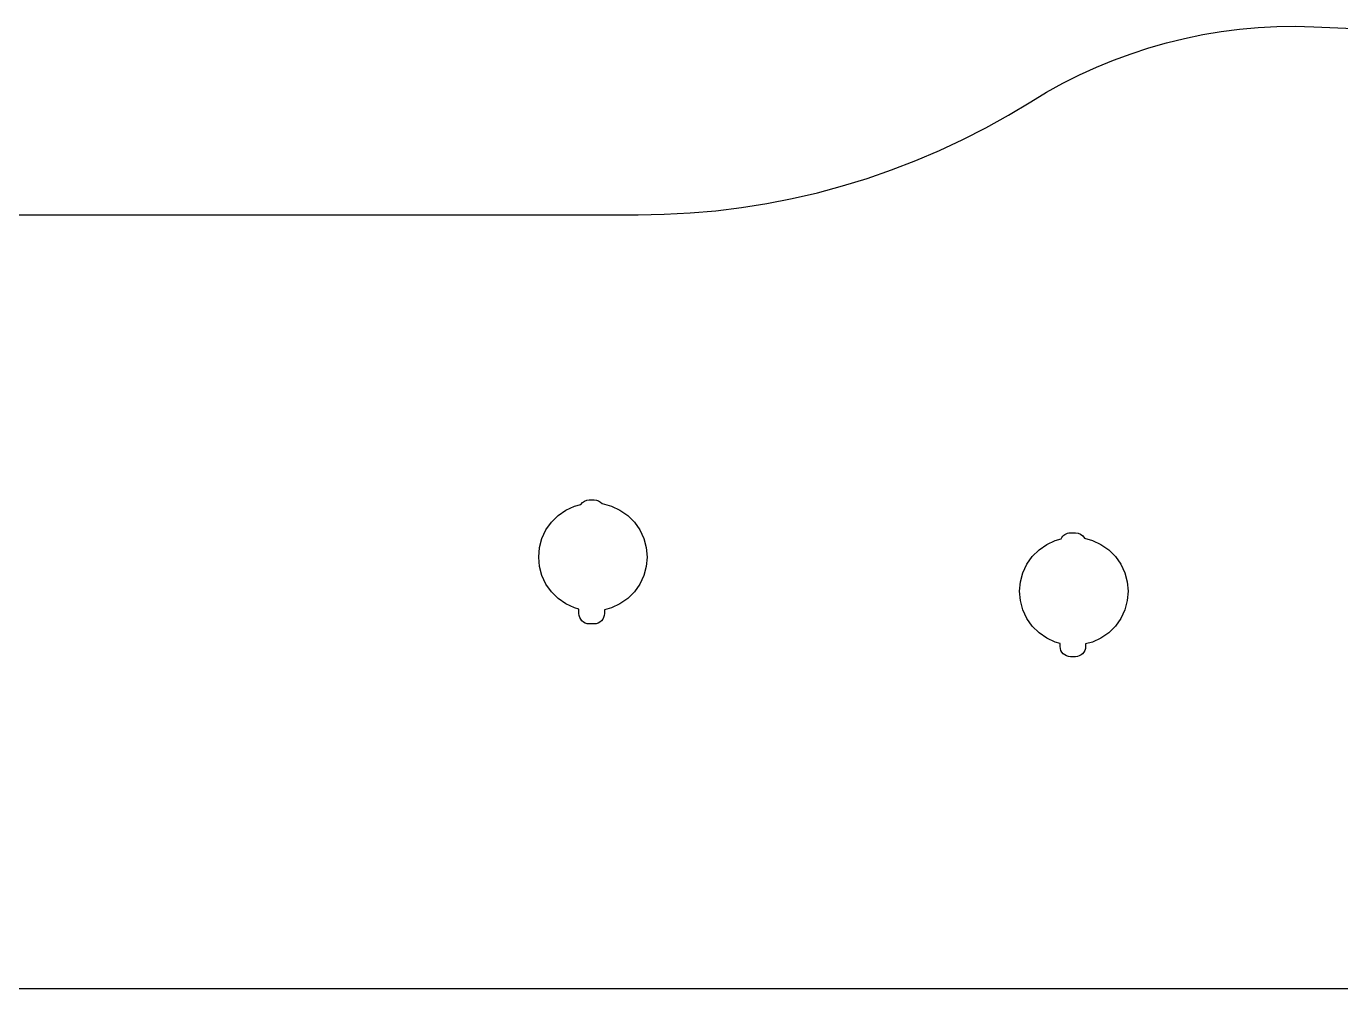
# Model space of a CAD drawing. Header units: millimetres. Extents: x -254 to 66, y -145 to -62.
# Drawn here: x -93.9 to -13.9, y -145.4 to -86.8 of the extents above; entities that cross this region are included whole.
import ezdxf

# ---------------------------------------------------------------- set-up
doc = ezdxf.new("R2010")
doc.units = ezdxf.units.MM
doc.layers.add('CUTOUTS', color=1, linetype='CONTINUOUS')
doc.layers.add('PERIMETER', color=5, linetype='CONTINUOUS')

msp = doc.modelspace()

# ---------------------------------------------------------------- linework, layer by layer
at = {"layer": 'CUTOUTS'}
for points in [[(-58.698, -122.311), (-58.698, -122.542, -0.414214), (-59.323, -123.167), (-59.623, -123.167, -0.414214), (-60.248, -122.542), (-60.248, -122.273), (-60.531, -122.197), (-61.053, -121.954), (-61.524, -121.624), (-61.931, -121.218), (-62.261, -120.747), (-62.504, -120.225), (-62.652, -119.67), (-62.703, -119.097), (-62.652, -118.524), (-62.504, -117.968), (-62.261, -117.447), (-61.931, -116.976), (-61.524, -116.569), (-61.053, -116.239), (-60.531, -115.996), (-60.141, -115.891, -0.248803), (-59.623, -115.617), (-59.323, -115.617, -0.223932), (-58.841, -115.844), (-58.274, -115.996), (-57.753, -116.239), (-57.282, -116.569), (-56.875, -116.976), (-56.545, -117.447), (-56.302, -117.968), (-56.153, -118.524), (-56.103, -119.097), (-56.153, -119.67), (-56.302, -120.225), (-56.545, -120.747), (-56.875, -121.218), (-57.282, -121.624), (-57.753, -121.954), (-58.274, -122.197)], [(-29.398, -124.391), (-29.398, -124.542, -0.414214), (-30.023, -125.167), (-30.323, -125.167, -0.414214), (-30.948, -124.542), (-30.948, -124.36), (-31.245, -124.281), (-31.766, -124.037), (-32.237, -123.708), (-32.644, -123.301), (-32.974, -122.83), (-33.217, -122.308), (-33.366, -121.753), (-33.416, -121.18), (-33.366, -120.607), (-33.217, -120.051), (-32.974, -119.53), (-32.644, -119.059), (-32.237, -118.652), (-31.766, -118.322), (-31.245, -118.079), (-30.893, -117.985, -0.294943), (-30.323, -117.617), (-30.023, -117.617, -0.278021), (-29.471, -117.95), (-28.988, -118.079), (-28.466, -118.322), (-27.995, -118.652), (-27.589, -119.059), (-27.259, -119.53), (-27.016, -120.051), (-26.867, -120.607), (-26.817, -121.18), (-26.867, -121.753), (-27.016, -122.308), (-27.259, -122.83), (-27.589, -123.301), (-27.995, -123.708), (-28.466, -124.037), (-28.988, -124.281)]]:
    msp.add_lwpolyline(points, format="xyb", close=True, dxfattribs=at)
at = {"layer": 'PERIMETER'}
for points in [[(-182.15, -98.244), (-56.635, -98.244), (-55.06, -98.216), (-53.488, -98.134), (-51.92, -97.996), (-50.358, -97.803), (-48.803, -97.556), (-47.258, -97.255), (-45.724, -96.899), (-44.204, -96.49), (-42.7, -96.028), (-41.212, -95.514), (-39.743, -94.948), (-38.295, -94.33), (-36.869, -93.663), (-35.468, -92.945), (-34.093, -92.179), (-32.744, -91.365), (-31.774, -90.781), (-30.782, -90.234), (-29.772, -89.725), (-28.743, -89.255), (-27.697, -88.823), (-26.635, -88.432), (-25.559, -88.08), (-24.469, -87.768), (-23.368, -87.498), (-22.259, -87.27), (-21.143, -87.084), (-20.021, -86.939), (-18.894, -86.838), (-17.764, -86.778), (-16.632, -86.762), (-15.499, -86.788), (66.172, -90.197)], [(58.6, -145.394), (-247.906, -145.394)]]:
    msp.add_lwpolyline(points, dxfattribs=at)

doc.saveas('drawing.dxf')
